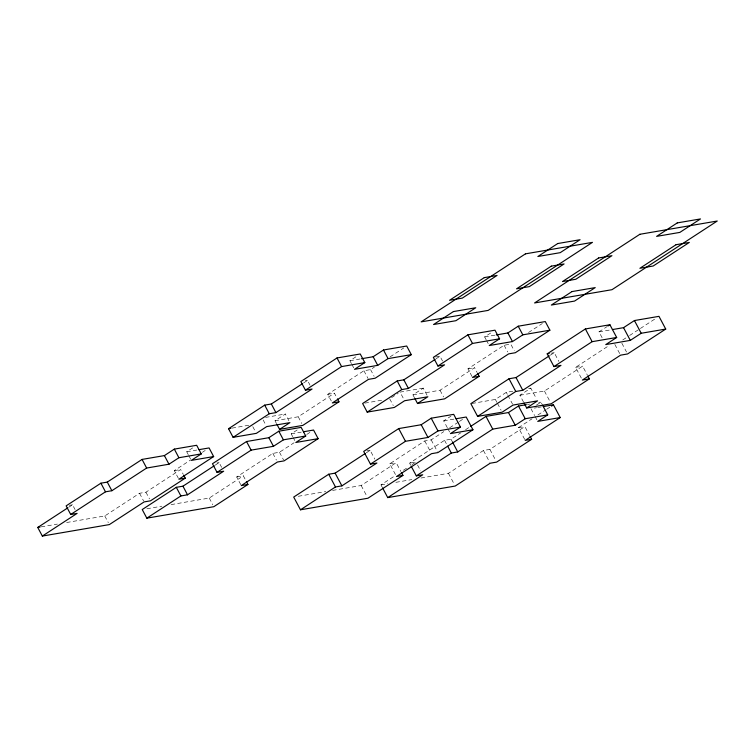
<?xml version="1.0" encoding="UTF-8"?>
<svg xmlns="http://www.w3.org/2000/svg" width="755" height="755" viewBox="0 0 755 755"><rect width="100%" height="100%" fill="white"/><g stroke="black" fill="none" stroke-linecap="round" stroke-linejoin="round"><path stroke-width="0.57" stroke-dasharray="3.77 2.83" d="M68.658 507.294L72.518 504.774L75.066 509.568M188.259 454.642L186.73 451.764L193.959 447.054M303.586 382.964L307.493 380.407L310.041 385.201M66.638 522.507L104.775 515.967L139.543 493.289L145.923 492.203L180.69 469.525L183.238 474.31M178.378 478.274L174.311 470.62L190.722 459.908M202.312 452.349L205.209 450.461M351.443 363.589L349.914 360.72L357.426 355.822M276.528 423.63L275.009 420.752L285.333 414.014L288.901 420.724M215.194 465.155L219.101 462.607L221.649 467.392M331.322 401.028L327.755 394.327L363.919 370.743L370.554 369.601L374.461 367.053M275.009 420.752L298.234 416.769L334.399 393.185L336.947 397.979M390.099 356.86L403.783 347.932M292.742 436.739L291.213 433.861L298.442 429.151M240.76 484.644L236.692 476.981L272.848 453.396L279.482 452.254L294.091 442.732M171.121 504.604L209.258 498.064L243.327 475.839L245.875 480.633M306.747 434.484L312.579 430.671M436.079 358.785L439.986 356.237L442.534 361.022M391.59 397.63L398.168 393.346M486.182 339.807L484.663 336.928L492.175 332.03M414.476 397.753L412.947 394.874L423.272 388.136L427.349 395.799M472.017 376.49L467.949 368.836L504.104 345.252L510.739 344.11L514.306 350.82M412.947 394.874L440.023 390.241L474.584 367.694L477.132 372.489M528.519 332.521L542.345 323.499M366.241 452.849L370.139 450.31L374.82 459.125M447.337 427.726L443.695 420.875L450.961 416.137M550.291 355.209L554.208 352.661L558.889 361.466M395.478 474.546L389.75 463.787L424.754 440.958L431.18 439.854L443.817 431.615M332.587 490.41L361.173 485.512L396.177 462.683L400.858 471.488M449.659 427.802L458.408 422.102M459.38 421.46L463.268 418.931M471.96 403.472L495.374 399.461L506.284 392.345L512.975 391.194M602.122 337.74L598.998 331.87L607.18 326.528M410.597 465.108L409.55 463.155L444.553 440.325L450.98 439.221L460.701 432.879M382.021 486.833L380.982 484.88L395.563 475.367M403.34 470.289L407.228 467.76M412.088 464.589L415.977 462.051L409.55 463.155M465.561 429.708L469.459 427.17M523.545 402.104L519.902 395.252L530.812 388.136L536.531 398.904M581.331 378.113L575.603 367.355L608.889 345.639M519.902 395.252L544.44 391.052L582.615 366.147L587.296 374.952M622.752 339.967L628.622 336.135M629.604 335.503L639.391 329.114M640.372 328.482L656.038 318.261M536.418 405.124L540.967 402.16L542.005 404.114M421.007 478.019L448.451 473.319L483.455 450.49L489.882 449.385L524.876 426.556L529.566 435.361M524.697 439.401L518.458 427.66L532.067 418.78M537.9 414.976L545.676 409.899M546.648 409.267L550.537 406.728M484.663 336.928L495.11 335.135M349.914 360.72L360.371 358.927M435.559 356.992L439.986 356.237M305.275 380.794L307.493 380.407M598.998 331.87L610.153 329.954M551.207 353.17L554.208 352.661M467.949 368.836L474.584 367.694M327.755 394.327L334.399 393.185M423.272 388.136L400.046 392.119L403.604 398.829M265.59 417.402L285.333 414.014M364.891 403.113L382.945 400.018M575.603 367.355L582.615 366.147M232.021 428.123L249.443 425.131M528.585 388.523L530.812 388.136M186.73 451.764L196.791 450.046M291.213 433.861L301.273 432.143M527.471 404.472L529.717 404.085M538.721 402.547L540.967 402.16M443.695 420.875L454.935 418.95M534.342 408.106L536.588 407.719M537.711 407.53L542.213 406.756M216.893 462.985L219.101 462.607M174.311 470.62L180.69 469.525M366.921 450.867L370.139 450.31M518.458 427.66L524.876 426.556M69.328 505.322L72.518 504.774M236.692 476.981L243.327 475.839M389.75 463.787L396.177 462.683M41.214 526.858L57.389 524.083M146.857 508.757L161.881 506.18M298.282 496.29L325.726 491.59M380.982 484.88L387.843 483.7M395.846 482.332L411.852 479.585M621.837 343.204L626.518 352.009M614.825 344.403L620.025 354.189M544.44 391.052L550.159 401.811M504.104 345.252L507.671 351.953M530.963 408.682L534.606 415.533M535.125 416.515L537.211 420.422M486.692 340.76L488.221 343.629M506.284 392.345L507.322 394.299M507.841 395.28L512.522 404.085M495.374 399.461L496.932 402.396M497.451 403.368L501.094 410.22M489.882 449.385L495.601 460.154M483.455 450.49L489.693 462.23M440.023 390.241L443.591 396.941M447.857 428.708L449.933 432.615M450.98 439.221L452.547 442.156M444.553 440.325L446.639 444.233M431.18 439.854L437.428 451.594M448.451 473.319L454.17 484.078M424.754 440.958L430.482 451.716M389.712 398.857L393.28 405.567M370.554 369.601L374.121 376.311M417.543 464.986L420.658 470.856M363.919 370.743L367.987 378.406M351.953 364.552L353.991 368.383M361.173 485.512L366.902 496.28M298.234 416.769L301.802 423.48M293.251 437.692L294.78 440.571M263.118 419.912L266.175 425.66M279.482 452.254L283.559 459.918M272.848 453.396L276.415 460.097M252.793 426.65L255.841 432.398M188.769 455.595L190.807 459.427M209.258 498.064L212.816 504.774M145.923 492.203L149.49 498.904M139.543 493.289L143.61 500.952M104.775 515.967L108.333 522.677"/><path stroke-width="1.13" d="M199.018 449.659L209.078 447.941L213.656 456.558L191.317 460.39L201.255 453.906L196.668 445.29L174.329 449.112L164.392 455.595L142.053 459.418L107.285 482.096L100.906 483.191L66.138 505.869L70.715 514.485L77.104 513.391L42.337 536.069L37.75 527.452L67.686 507.926M70.715 514.485L105.483 491.816L111.872 490.722L146.64 468.043L168.978 464.212L178.907 457.738L201.255 453.906M277.038 424.584L279.586 429.368L289.92 422.63L266.685 426.613L256.351 433.351L233.116 437.334L228.538 428.717L264.694 405.133L271.338 403.991L302.604 383.597M361.532 358.729L373.149 356.738L383.483 349.999L406.709 346.016L411.296 354.642L388.061 358.616L377.726 365.354L354.501 369.337L364.825 362.598L360.248 353.982L337.013 357.964L300.849 381.549L305.435 390.165L312.07 389.033L275.915 412.617L269.28 413.749L233.116 437.334M305.435 390.165L341.59 366.581L364.825 362.598M213.656 456.558L178.888 479.236L185.268 478.141L183.748 475.263M185.268 478.141L150.5 500.82L144.12 501.915L109.352 524.593L42.337 536.069M214.212 465.797L182.946 486.192L176.302 487.324L142.233 509.549L146.819 518.166L213.835 506.69L247.914 484.465L246.385 481.586M303.501 431.756L313.561 430.039L318.138 438.655L295.8 442.487L305.737 436.003L301.151 427.387L278.812 431.209L268.874 437.692L246.536 441.524L212.466 463.74L217.044 472.366L223.688 471.224L187.523 494.808L180.889 495.95L146.819 518.166M217.044 472.366L251.122 450.14L273.461 446.309L283.389 439.835L305.737 436.003M337.447 398.933L338.976 401.811L302.821 425.395L279.586 429.368M411.296 354.642L375.141 378.227L368.497 379.359L332.342 402.943L338.976 401.811M435.106 359.427L403.831 379.822L397.196 380.954L362.627 403.5L367.213 412.117L394.289 407.474L404.623 400.735L427.858 396.762L417.524 403.5L414.986 398.706M496.28 334.937L507.888 332.946L518.223 326.207L545.299 321.573L549.885 330.19L522.809 334.833L512.475 341.571L489.24 345.545L499.574 338.806L494.987 330.19L467.911 334.833L433.351 357.37L437.928 365.996L444.572 364.854L408.408 388.438L401.773 389.58L367.213 412.117M318.138 438.655L284.069 460.88L277.425 462.013L241.27 485.597L247.914 484.465M437.928 365.996L472.488 343.45L499.574 338.806M365.269 453.481L335.135 473.149L328.708 474.244L293.704 497.073L300.471 509.795L367.94 498.234L402.943 475.405L401.386 472.47M456.058 418.761L466.184 417.024L472.951 429.746L450.452 433.596L460.456 427.075L453.689 414.353L431.199 418.213L421.205 424.735L398.706 428.585L363.712 451.414L370.469 464.136L376.896 463.032L341.892 485.861L335.475 486.966L300.471 509.795M477.641 373.442L479.17 376.311L444.61 398.857L417.524 403.5M549.885 330.19L515.325 352.727L508.691 353.868L472.526 377.453L479.17 376.311M370.469 464.136L405.473 441.307L427.962 437.456L437.966 430.926L460.456 427.075M549.31 355.85L516.024 377.557L509.021 378.765L470.837 403.661L477.604 416.382L502.132 412.183L513.041 405.067L537.579 400.858L526.669 407.974L524.064 403.085M477.604 416.382L515.778 391.477L522.79 390.278L560.974 365.373L553.962 366.581L547.196 353.859L585.38 328.954L609.908 324.754L616.675 337.476L605.765 344.591L630.293 340.382L641.203 333.266L665.731 329.067L658.973 316.345L634.436 320.545L623.536 327.661L612.38 329.576M608.086 325.943L609.908 324.754M553.962 366.581L592.137 341.675L616.675 337.476M470.431 426.537L485.984 416.392L508.474 412.532L518.477 406.011L526.348 404.661M472.951 429.746L437.947 452.575L431.52 453.68L396.517 476.509L402.943 475.405M411.116 466.09L416.316 475.867L451.32 453.038L457.747 451.943L492.751 429.114L515.24 425.254L525.235 418.732L547.734 414.882L542.524 405.095M382.54 487.815L387.74 497.602L422.743 474.772L416.316 475.867M587.815 375.933L589.381 378.868L551.197 403.774L526.669 407.974M665.731 329.067L627.556 353.963L620.544 355.171L582.369 380.067L589.381 378.868M551.509 406.096L553.453 404.831L560.219 417.553L525.216 440.382L531.643 439.278L530.085 436.343M547.734 414.882L537.73 421.403L560.219 417.553M531.643 439.278L496.639 462.107L490.212 463.211L455.218 486.041L387.74 497.602M547.196 353.859L549.196 353.519M228.538 428.717L230.86 428.321M543.336 406.567L553.453 404.831M37.75 527.452L40.062 527.056M634.436 320.545L641.203 333.266M623.536 327.661L630.293 340.382M585.38 328.954L592.137 341.675M518.223 326.207L522.809 334.833M507.888 332.946L512.475 341.571M516.024 377.557L522.79 390.278M509.021 378.765L515.778 391.477M518.477 406.011L525.235 418.732M467.911 334.833L472.488 343.45M508.474 412.532L515.24 425.254M485.984 416.392L492.751 429.114M452.547 442.156L457.747 451.943M447.677 446.196L451.32 453.038M431.199 418.213L437.966 430.926M403.831 379.822L408.408 388.438M383.483 349.999L388.061 358.616M421.205 424.735L427.962 437.456M397.196 380.954L401.773 389.58M373.149 356.738L377.726 365.354M398.706 428.585L405.473 441.307M337.013 357.964L341.59 366.581M335.135 473.149L341.892 485.861M328.708 474.244L335.475 486.966M271.338 403.991L275.915 412.617M278.812 431.209L283.389 439.835M264.694 405.133L269.28 413.749M268.874 437.692L273.461 446.309M246.536 441.524L251.122 450.14M174.329 449.112L178.907 457.738M182.946 486.192L187.523 494.808M164.392 455.595L168.978 464.212M176.302 487.324L180.889 495.95M142.053 459.418L146.64 468.043M107.285 482.096L111.872 490.722M100.906 483.191L105.483 491.816M484.304 277.623L449.536 300.292L462.296 298.112L497.064 275.433L484.304 277.623M525.452 253.85L421.148 321.875L488.164 310.399L592.467 242.364L525.452 253.85M453.425 311.57L433.559 324.527L455.897 320.705L475.763 307.747L453.425 311.57M557.728 243.544L537.862 256.502L560.201 252.67L580.067 239.713L557.728 243.544M551.32 266.137L516.552 288.816L529.321 286.626L564.089 263.948L551.32 266.137M598.658 257.965L562.503 281.549L575.772 279.274L611.937 255.69L598.658 257.965M639.853 234.286L534.578 302.953L611.975 289.693L717.25 221.026L639.853 234.286M571.988 291.581L551.329 305.058L574.564 301.075L595.223 287.598L571.988 291.581M677.263 222.904L656.605 236.381L679.84 232.408L700.498 218.931L677.263 222.904M676.055 244.705L639.891 268.289L653.169 266.015L689.324 242.43L676.055 244.705"/></g></svg>
